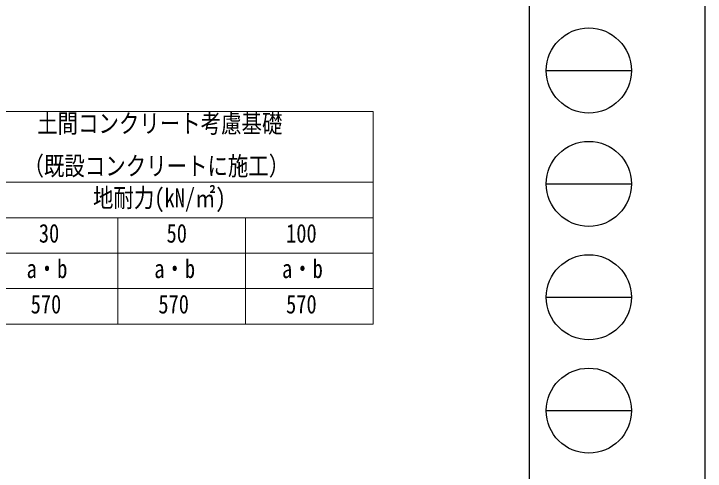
# Model space of a CAD drawing. Units: millimetres, scale not verified. Extents: x -16820 to 16820, y -11880 to 11880.
# Drawn here: x 11948 to 16820, y -7827 to -4600 of the extents above; entities that cross this region are included whole.
import ezdxf
from ezdxf.enums import TextEntityAlignment as Align

# ---------------------------------------------------------------- set-up
doc = ezdxf.new("R2010")
doc.units = ezdxf.units.MM
doc.header["$LTSCALE"] = 40
doc.layers.add('0-1_TABLE1', color=7, linetype='Continuous', lineweight=18)
doc.layers.add('0-7_YKK_ZWAK', color=134, linetype='Continuous')
doc.styles.add('ＭＳ ゴシック', font='')
doc.styles.get('ＭＳ ゴシック').set_extended_font_data('MS Gothic')

msp = doc.modelspace()

# ---------------------------------------------------------------- linework, layer by layer
at = {"layer": '0-1_TABLE1'}
for p, q in [((8480.08, -5289.02), (14480.08, -5289.02)), ((9980.08, -5789.02), (14480.08, -5789.02)), ((9980.08, -6039.02), (14480.08, -6039.02)), ((9980.08, -6289.02), (14480.08, -6289.02)), ((8480.08, -6789.02), (14480.08, -6789.02))]:
    msp.add_line(p, q, dxfattribs=at)
for points in [[(14480.08, -5289.02), (14480.08, -6039.02), (14480.08, -6289.02), (14480.08, -6539.02), (14480.08, -6789.02)], [(12680.08, -6039.02), (12680.08, -6539.02), (12680.08, -6789.02)], [(13580.08, -6039.02), (13580.08, -6539.02), (13580.08, -6789.02)], [(8480.08, -6539.02), (9180.08, -6539.02), (9980.08, -6539.02), (11180.08, -6539.02), (11780.08, -6539.02), (14480.08, -6539.02)]]:
    msp.add_lwpolyline(points, dxfattribs=at)
at = {"layer": '0-7_YKK_ZWAK'}
for p, q in [((15580.08, 11100), (15580.08, -10100)), ((15700.08, -5000), (16300.08, -5000)), ((15700.08, -5800), (16300.08, -5800)), ((15700.08, -6600), (16300.08, -6600)), ((15700.08, -7400), (16300.08, -7400))]:
    msp.add_line(p, q, dxfattribs=at)
msp.add_lwpolyline([(-16820, -11880), (16820, -11880), (16820, 11880), (-16820, 11880)], close=True, dxfattribs=at)
for centre in [(16000.08, -5000), (16000.08, -5800), (16000.08, -6600), (16000.08, -7400)]:
    msp.add_circle(centre, 300, dxfattribs=at)

# ---------------------------------------------------------------- texts
at = {"layer": '0-1_TABLE1', "style": 'ＭＳ ゴシック', "width": 0.8}
for s, p in [('土間コンクリート考慮基礎', (12112.48, -5479.02)), ('（既設コンクリートに施工）', (12016.48, -5779.02)), ('地耐力(kN/㎡)', (12506.08, -6004.02)), ('30', (12124.48, -6254.02)), ('50', (13024.48, -6254.02)), ('100', (13866.88, -6254.02)), ('a・b', (12038.08, -6504.02)), ('a・b', (12938.08, -6504.02)), ('a・b', (13838.08, -6504.02)), ('570', (12066.88, -6754.02)), ('570', (12966.88, -6754.02)), ('570', (13866.88, -6754.02))]:
    msp.add_text(s, height=132, dxfattribs=at).set_placement(p, align=Align.BOTTOM_LEFT)

doc.saveas('drawing.dxf')
